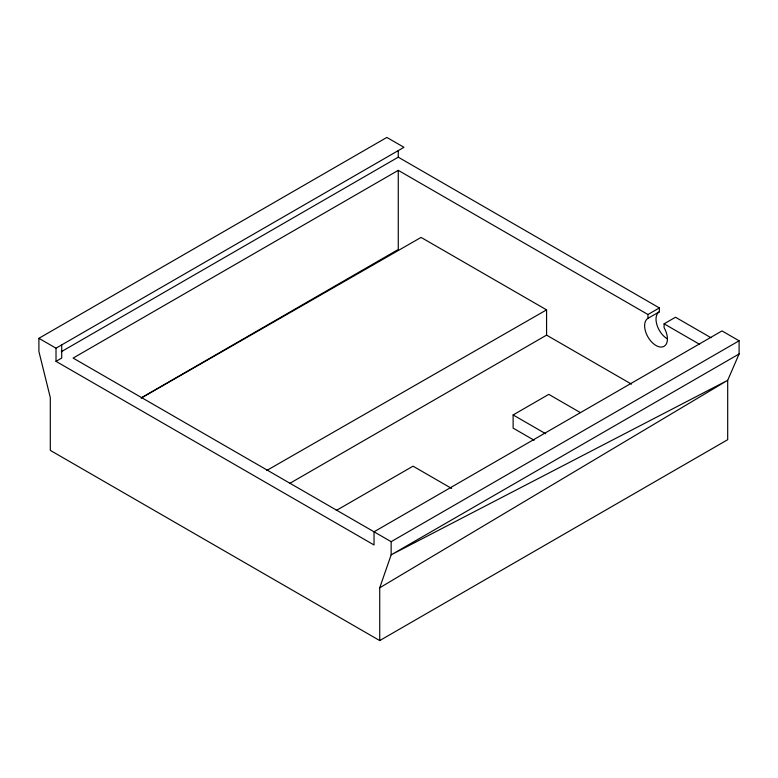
<?xml version="1.0" encoding="UTF-8"?>
<svg xmlns="http://www.w3.org/2000/svg" width="778" height="778" viewBox="0 0 778 778"><rect width="100%" height="100%" fill="white"/><g stroke="black" fill="none" stroke-linecap="round" stroke-linejoin="round"><path stroke-width="1.17" d="M379.732 640.576L379.732 587.789L391.149 554.85L391.149 541.683L739.1 340.783L739.1 353.961L727.693 380.306L727.693 439.687L379.732 640.576L50.307 450.384L50.307 397.587L38.9 351.481L38.9 338.313L386.851 137.424L403.967 147.305L56.016 348.194L38.9 338.313M379.732 587.789L727.693 380.306L391.149 554.85L739.1 353.961M61.258 351.744L398.268 157.185L659.365 307.923L659.365 311.784A16.134 9.317 60 0 0 656.885 324.708A16.134 9.317 60 0 0 667.427 338.926M56.016 348.194L56.016 361.362L61.715 358.075L61.715 344.897M659.365 307.923L647.957 314.516L398.268 170.353L73.122 358.075L391.149 541.683M141.518 397.723L398.268 249.495L398.268 170.353M289.824 483.352L546.574 335.124L631.493 384.147M710.985 337.73L675.499 317.239L664.091 323.823L664.091 327.684A16.134 9.317 60 0 1 664.091 346.317A16.134 9.317 60 0 1 647.957 337A16.134 9.317 60 0 1 647.957 318.367L659.365 311.784M336.261 510.504L413.04 466.168L451.648 488.458M534.126 440.241L513.13 428.114L513.13 414.946L548.772 394.358L580.271 412.544M141.188 398.064L421.083 237.416L546.574 309.868L546.574 335.124M266.679 470.525L546.574 309.868M739.1 340.783L721.984 330.913L374.033 531.802L374.033 544.97L56.016 361.362M664.091 323.823L699.646 344.353M513.13 414.946L545.67 433.735M647.957 314.516L647.957 318.367M398.268 150.592L398.268 157.185"/></g></svg>
